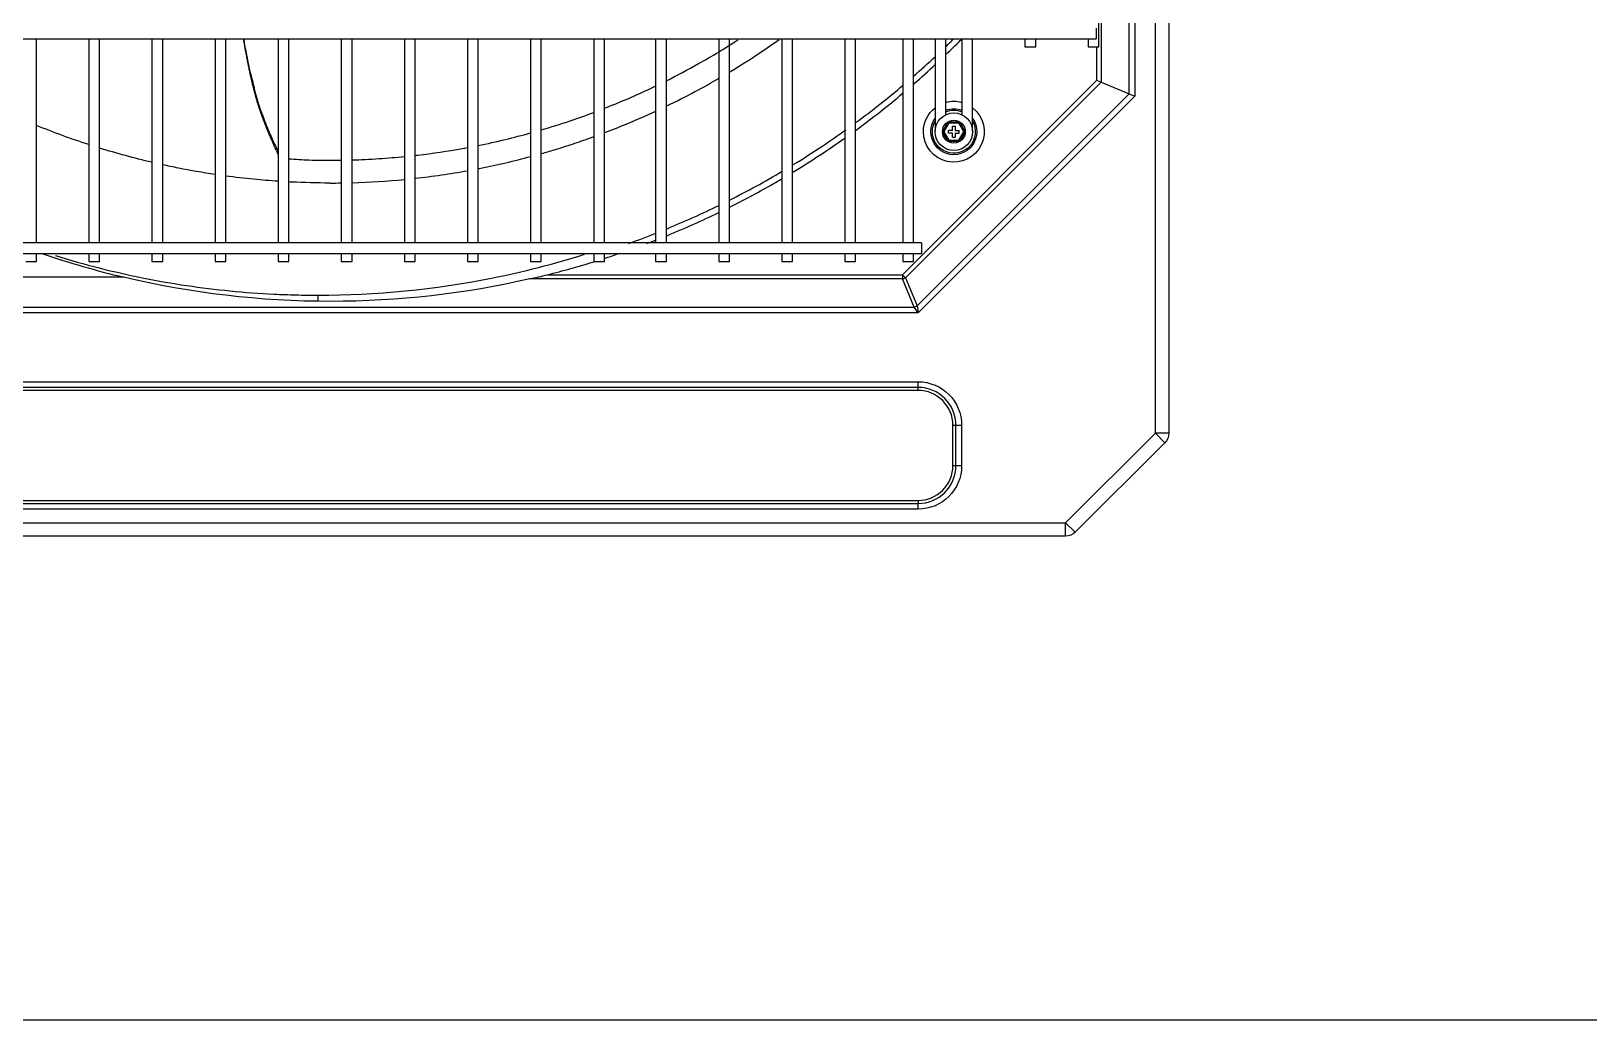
# Model space of a CAD drawing. Header units: millimetres. Extents: x 0 to 504600, y 0 to 118800.
# Drawn here: x 433233 to 433813, y 50320 to 50688 of the extents above; entities that cross this region are included whole.
import ezdxf

# ---------------------------------------------------------------- set-up
doc = ezdxf.new("R2010")
doc.units = ezdxf.units.MM
doc.header["$LTSCALE"] = 200
doc.layers.add('LG-AIRCON', color=240, linetype='Continuous')
doc.layers.add('PAD', color=5, linetype='Continuous')

# ---------------------------------------------------------------- blocks, each defined once
blk = doc.blocks.new('UXB1', base_point=(168674.67, -72229.04))
at = {"layer": 'LG-AIRCON', "color": 0}
for p, q in [((169288.54, -72188.83), (169288.54, -71507.37)), ((169293.54, -71507.37), (169293.54, -72188.83)), ((169278.82, -72062.34), (169278.82, -71574.19)), ((169280.94, -71572.66), (169280.94, -72063.22)), ((169267.49, -72044.9), (169267.49, -71590.98)), ((169268.34, -71950.89), (169268.34, -72058)), ((169266.49, -72037.91), (169266.49, -72039.9)), ((169266.49, -72039.9), (169266.49, -72041.9)), ((168081.96, -72041.9), (169266.49, -72041.9)), ((168871.91, -72117.89), (168871.91, -72041.9)), ((168891.41, -72041.9), (168891.41, -72117.89)), ((168895.41, -72117.89), (168895.41, -72041.9)), ((168914.9, -72041.9), (168914.9, -72117.89)), ((168918.9, -72117.89), (168918.9, -72041.9)), ((168938.4, -72041.9), (168938.4, -72117.89)), ((168942.4, -72117.89), (168942.4, -72041.9)), ((168961.9, -72041.9), (168961.9, -72117.89)), ((168965.9, -72117.89), (168965.9, -72041.9)), ((168985.39, -72041.9), (168985.39, -72117.89)), ((168989.39, -72117.89), (168989.39, -72041.9)), ((169008.89, -72041.9), (169008.89, -72117.89)), ((169012.89, -72117.89), (169012.89, -72041.9)), ((169032.38, -72041.9), (169032.38, -72117.89)), ((169036.38, -72117.89), (169036.38, -72041.9)), ((169055.88, -72041.9), (169055.88, -72117.89)), ((169059.88, -72117.89), (169059.88, -72041.9)), ((169079.38, -72041.9), (169079.38, -72117.89)), ((169083.38, -72117.89), (169083.38, -72041.9)), ((169102.44, -72041.9), (169102.44, -72117.89)), ((169106.44, -72117.89), (169106.44, -72041.9)), ((169125.94, -72041.9), (169125.94, -72117.89)), ((169129.94, -72117.89), (169129.94, -72041.9)), ((169149.44, -72041.9), (169149.44, -72117.89)), ((169153.44, -72117.89), (169153.44, -72041.9)), ((169172.93, -72041.9), (169172.93, -72117.89)), ((169176.93, -72117.89), (169176.93, -72041.9)), ((169194.5, -72041.9), (169194.5, -72117.89)), ((169198.5, -72117.89), (169198.5, -72041.9)), ((169206.5, -72041.9), (169206.5, -72053.25)), ((169210.5, -72053.25), (169210.5, -72041.9)), ((169216.49, -72041.9), (169216.49, -72053.25)), ((169220.49, -72053.25), (169220.49, -72041.9)), ((169239.99, -72041.9), (169239.99, -72044.9)), ((169239.99, -72044.9), (169243.99, -72044.9)), ((169243.99, -72044.9), (169243.99, -72041.9)), ((169263.49, -72041.9), (169263.49, -72044.9)), ((169263.49, -72044.9), (169267.49, -72044.9)), ((169266.79, -72057.36), (169266.79, -72044.9)), ((169194.36, -72129.78), (169266.79, -72057.36)), ((169268.34, -72058), (169195.46, -72130.88)), ((169206.5, -72053.25), (169206.5, -72056.08)), ((169206.5, -72056.08), (169206.5, -72059.73)), ((169206.5, -72056.08), (169206.5, -72056.08)), ((169210.5, -72056.08), (169210.5, -72053.25)), ((169210.5, -72059.73), (169210.5, -72056.08)), ((169216.49, -72053.25), (169216.49, -72056.07)), ((169216.49, -72056.07), (169216.49, -72059.73)), ((169220.49, -72056.07), (169220.49, -72053.25)), ((169220.49, -72059.73), (169220.49, -72056.07)), ((169266.79, -72057.36), (169268.34, -72058)), ((169268.34, -72058), (169278.82, -72062.34)), ((169199.8, -72141.36), (169278.82, -72062.34)), ((169280.94, -72063.22), (169200.23, -72143.93)), ((169206.5, -72059.73), (169206.5, -72059.73)), ((169206.5, -72059.73), (169206.5, -72062.56)), ((169206.5, -72062.56), (169206.5, -72076.33)), ((169210.5, -72062.56), (169210.5, -72059.73)), ((169210.5, -72070.16), (169210.5, -72062.56)), ((169216.49, -72059.73), (169216.49, -72062.56)), ((169216.49, -72062.56), (169216.49, -72070.16)), ((169220.49, -72062.56), (169220.49, -72059.73)), ((169220.49, -72076.33), (169220.49, -72062.56)), ((169278.82, -72062.34), (169280.94, -72063.22)), ((169209.25, -72076.49), (169211.37, -72072.81)), ((169211.66, -72073.31), (169209.82, -72076.49)), ((169211.37, -72072.81), (169215.62, -72072.81)), ((169211.37, -72072.81), (169211.66, -72073.31)), ((169213, -72075.99), (169211.5, -72075.99)), ((169211.5, -72076.99), (169211.5, -72075.99)), ((169215.33, -72073.31), (169211.66, -72073.31)), ((169213, -72074.49), (169214, -72074.49)), ((169213, -72075.99), (169213, -72074.49)), ((169214, -72074.49), (169214, -72075.99)), ((169214, -72075.99), (169215.5, -72075.99)), ((169215.33, -72073.31), (169215.62, -72072.81)), ((169217.17, -72076.49), (169215.33, -72073.31)), ((169215.5, -72076.99), (169215.5, -72075.99)), ((169215.62, -72072.81), (169217.75, -72076.49)), ((169211.37, -72080.17), (169209.25, -72076.49)), ((169209.25, -72076.49), (169209.82, -72076.49)), ((169209.82, -72076.49), (169211.66, -72079.67)), ((169211.37, -72080.17), (169211.66, -72079.67)), ((169215.62, -72080.17), (169211.37, -72080.17)), ((169213, -72076.99), (169211.5, -72076.99)), ((169211.66, -72079.67), (169215.33, -72079.67)), ((169213, -72078.49), (169213, -72076.99)), ((169213, -72078.49), (169214, -72078.49)), ((169214, -72076.99), (169214, -72078.49)), ((169214, -72076.99), (169215.5, -72076.99)), ((169215.33, -72079.67), (169217.17, -72076.49)), ((169215.33, -72079.67), (169215.62, -72080.17)), ((169217.75, -72076.49), (169215.62, -72080.17)), ((169217.17, -72076.49), (169217.75, -72076.49)), ((169201.5, -72117.89), (168146.95, -72117.89)), ((168146.95, -72121.89), (169201.5, -72121.89)), ((168871.91, -72124.89), (168871.91, -72121.89)), ((168891.41, -72121.89), (168891.41, -72124.89)), ((168895.41, -72124.89), (168895.41, -72121.89)), ((168914.9, -72121.89), (168914.9, -72124.89)), ((168918.9, -72124.89), (168918.9, -72121.89)), ((168938.4, -72121.89), (168938.4, -72124.89)), ((168942.4, -72124.89), (168942.4, -72121.89)), ((168961.9, -72121.89), (168961.9, -72124.89)), ((168965.9, -72124.89), (168965.9, -72121.89)), ((168985.39, -72121.89), (168985.39, -72124.89)), ((168989.39, -72124.89), (168989.39, -72121.89)), ((169008.89, -72121.89), (169008.89, -72124.89)), ((169012.89, -72124.89), (169012.89, -72121.89)), ((169032.38, -72121.89), (169032.38, -72124.89)), ((169036.38, -72124.89), (169036.38, -72121.89)), ((169055.88, -72121.89), (169055.88, -72124.89)), ((169059.88, -72124.89), (169059.88, -72121.89)), ((169079.38, -72121.89), (169079.38, -72124.89)), ((169083.38, -72124.89), (169083.38, -72121.89)), ((169102.44, -72121.89), (169102.44, -72124.89)), ((169106.44, -72124.89), (169106.44, -72121.89)), ((169125.94, -72121.89), (169125.94, -72124.89)), ((169129.94, -72124.89), (169129.94, -72121.89)), ((169149.44, -72121.89), (169149.44, -72124.89)), ((169153.44, -72124.89), (169153.44, -72121.89)), ((169172.93, -72121.89), (169172.93, -72124.89)), ((169176.93, -72124.89), (169176.93, -72121.89)), ((169194.5, -72121.89), (169194.5, -72124.89)), ((169198.5, -72124.89), (169198.5, -72121.89)), ((169201.5, -72117.89), (169201.5, -72119.89)), ((169201.5, -72119.89), (169201.5, -72121.89)), ((168867.91, -72124.89), (168871.91, -72124.89)), ((168891.41, -72124.89), (168895.41, -72124.89)), ((168914.9, -72124.89), (168918.9, -72124.89)), ((168938.4, -72124.89), (168942.4, -72124.89)), ((168961.9, -72124.89), (168965.9, -72124.89)), ((168985.39, -72124.89), (168989.39, -72124.89)), ((169008.89, -72124.89), (169012.89, -72124.89)), ((169032.38, -72124.89), (169036.38, -72124.89)), ((169055.88, -72124.89), (169059.88, -72124.89)), ((169079.38, -72124.89), (169083.38, -72124.89)), ((169102.44, -72124.89), (169106.44, -72124.89)), ((169125.94, -72124.89), (169129.94, -72124.89)), ((169149.44, -72124.89), (169153.44, -72124.89)), ((169172.93, -72124.89), (169176.93, -72124.89)), ((169194.5, -72124.89), (169198.5, -72124.89)), ((168904.43, -72130.69), (168796.21, -72130.69)), ((169194.36, -72131.34), (169055.6, -72131.34)), ((169062.09, -72129.78), (169194.36, -72129.78)), ((169194.36, -72129.78), (169194.36, -72131.34)), ((169194.36, -72129.78), (169195.46, -72130.88)), ((169198.7, -72141.81), (169194.36, -72131.34)), ((169195.46, -72130.88), (169199.8, -72141.36)), ((169200.23, -72143.93), (168148.66, -72143.93)), ((168150.18, -72141.81), (169198.7, -72141.81)), ((169200.23, -72143.93), (169198.7, -72141.81)), ((169199.8, -72141.36), (169200.23, -72143.93)), ((168148.72, -72169.6), (169200.16, -72169.6)), ((169200.16, -72171.73), (168148.72, -72171.73)), ((169200.16, -72172.85), (168148.72, -72172.85)), ((169200.16, -72171.73), (169200.16, -72169.6)), ((169200.16, -72172.85), (169200.16, -72171.73)), ((169213.16, -72200.84), (169213.16, -72185.85)), ((169213.16, -72185.85), (169214.28, -72185.85)), ((169214.28, -72200.84), (169214.28, -72185.85)), ((169214.28, -72185.85), (169216.4, -72185.85)), ((169216.4, -72185.85), (169216.4, -72200.84)), ((169255.13, -72222.16), (169288.54, -72188.83)), ((169292.07, -72192.36), (169288.54, -72188.83)), ((169293.54, -72188.83), (169288.54, -72188.83)), ((169292.07, -72192.36), (169258.67, -72225.69)), ((169213.16, -72200.84), (169214.28, -72200.84)), ((169214.28, -72200.84), (169216.4, -72200.84)), ((168148.72, -72213.84), (169200.16, -72213.84)), ((168148.72, -72214.96), (169200.16, -72214.96)), ((169200.16, -72213.84), (169200.16, -72214.96)), ((169200.16, -72217.08), (169200.16, -72214.96)), ((169200.16, -72217.08), (168148.72, -72217.08)), ((168094.22, -72222.16), (169255.13, -72222.16)), ((169255.13, -72227.16), (169255.13, -72222.16)), ((169258.67, -72225.69), (169255.13, -72222.16)), ((169255.13, -72227.16), (168094.22, -72227.16))]:
    blk.add_line(p, q, dxfattribs=at)
for radius in [7, 4.25, 4.25]:
    blk.add_circle((169213.5, -72076.49), radius, dxfattribs=at)
at = {"layer": 'LG-AIRCON', "color": 0, "extrusion": (0, 0, -1)}
for centre, radius, start, end in [((-169213.5, -72076.49), 11.33, 0, 51.86254), ((-169213.5, -72076.49), 11.33, 128.14308, 0), ((-169213.5, -72076.49), 11.33, 74.66068, 105.34505), ((-169213.5, -72076.49), 8.56, 69.51378, 110.49186), ((-169213.5, -72076.49), 8, 67.99492, 112.01069), ((-169213.5, -72076.49), 8.56, 0, 35.21806), ((-169213.5, -72076.49), 8.56, 144.78738, 0), ((-169213.5, -72076.49), 8, 0, 28.98565), ((-169213.5, -72076.49), 8, 151.01995, 0), ((-169200.16, -72185.85), 16.24, 90, 180), ((-169288.54, -72188.83), 5, 180, 225), ((-169200.16, -72200.84), 16.24, 180, 270), ((-169255.13, -72222.16), 5, 225, 270)]:
    blk.add_arc(centre, radius, start, end, dxfattribs=at)
at = {"layer": 'LG-AIRCON', "color": 0}
for centre, radius, start, end in [((169200.16, -72185.85), 14.12, 0, 90), ((169200.16, -72185.85), 13, 0, 90), ((169200.16, -72200.84), 14.12, 270, 0), ((169200.16, -72200.84), 13, 270, 0)]:
    blk.add_arc(centre, radius, start, end, dxfattribs=at)
for centre in [(169194.36, -72129.78), (169198.7, -72140.26)]:
    blk.add_ellipse(centre, major_axis=(2.03, 0.84), ratio=0.678598, start_param=4.438375, end_param=4.986403, dxfattribs=at)
for points, knots in [([(168948.91, -72041.9), (168948.91, -72041.91), (168948.99, -72042.36), (168949.13, -72043.24), (168949.36, -72044.53), (168949.56, -72045.66), (168949.79, -72046.92), (168949.99, -72048.03), (168950.25, -72049.4), (168950.47, -72050.49), (168950.74, -72051.84), (168950.96, -72052.92), (168951.21, -72054.12), (168951.45, -72055.18), (168951.71, -72056.37), (168951.99, -72057.56), (168952.24, -72058.61), (168952.49, -72059.66), (168952.76, -72060.7), (168953.03, -72061.73), (168953.3, -72062.75), (168953.58, -72063.75), (168953.87, -72064.74), (168954.15, -72065.69), (168954.45, -72066.68), (168954.76, -72067.64), (168955.04, -72068.47), (168955.31, -72069.29), (168955.64, -72070.22), (168955.97, -72071.14), (168956.26, -72071.93), (168956.56, -72072.71), (168956.86, -72073.48), (168957.2, -72074.34), (168957.5, -72075.08), (168957.8, -72075.8), (168958.05, -72076.41), (168958.31, -72077.02), (168958.59, -72077.7), (168958.88, -72078.36), (168959.16, -72079.02), (168959.39, -72079.53), (168959.63, -72080.09), (168959.83, -72080.54), (168960.06, -72081.08), (168960.24, -72081.49), (168960.44, -72081.96), (168960.63, -72082.38), (168960.78, -72082.73), (168960.94, -72083.1), (168961.01, -72083.26), (168961.03, -72083.3)], [0, 0, 0, 0, 0.000919, 0.026107, 0.051295, 0.076483, 0.093275, 0.126859, 0.143651, 0.177235, 0.194027, 0.227611, 0.244403, 0.269591, 0.294779, 0.319967, 0.345155, 0.361947, 0.387135, 0.412323, 0.429115, 0.454303, 0.479491, 0.496283, 0.521471, 0.546659, 0.563451, 0.580243, 0.605431, 0.630619, 0.647411, 0.664203, 0.689391, 0.706183, 0.731372, 0.748164, 0.764956, 0.781748, 0.79854, 0.823728, 0.84052, 0.857312, 0.874104, 0.890896, 0.907688, 0.92448, 0.941272, 0.958064, 0.974856, 0.991648, 1, 1, 1, 1]), ([(168949.02, -72041.9), (168949.03, -72041.98), (168949.12, -72042.56), (168949.29, -72043.66), (168949.63, -72045.65), (168950.25, -72048.54), (168950.69, -72050.87), (168951.46, -72054.38), (168952.1, -72056.42), (168952.61, -72058.79), (168953, -72060.59), (168953.47, -72062.41), (168953.91, -72063.88), (168954.19, -72064.83), (168954.46, -72065.74), (168954.87, -72066.97), (168955.47, -72068.77), (168956.68, -72072.18), (168958.2, -72075.92), (168959.76, -72079.5), (168960.65, -72081.28), (168961.19, -72082.41), (168961.51, -72083.28), (168961.59, -72084.21), (168961.68, -72084.66), (168961.7, -72084.85)], [0, 0, 0, 0, 0.005394, 0.035574, 0.066603, 0.130629, 0.243655, 0.266475, 0.346531, 0.38044, 0.417111, 0.456558, 0.498164, 0.521749, 0.531848, 0.564447, 0.595782, 0.649695, 0.782565, 0.838846, 0.88891, 0.914609, 0.933595, 0.963425, 1, 1, 1, 1]), ([(169106.49, -72057.51), (169110.49, -72055.5), (169119.46, -72050.74), (169128.33, -72045.39), (169133.21, -72042.23)], [0, 0, 0, 0, 0.44453, 1, 1, 1, 1]), ([(169130.11, -72054.18), (169133.88, -72051.91), (169137.59, -72049.56), (169143.68, -72045.5), (169146.08, -72043.84), (169148.46, -72042.15)], [0, 0, 0, 0, 0.601739, 0.601739, 1, 1, 1, 1]), ([(169106.59, -72066.91), (169110.12, -72065.2), (169113.61, -72063.43), (169120.1, -72059.96), (169123.12, -72058.29), (169126.1, -72056.55)], [0, 0, 0, 0, 0.531495, 0.531495, 1, 1, 1, 1]), ([(169083.39, -72067.79), (169087.14, -72066.32), (169093.51, -72063.66), (169099.86, -72060.73), (169102.48, -72059.47)], [0, 0, 0, 0, 0.58808, 1, 1, 1, 1]), ([(169059.87, -72075.83), (169063.44, -72074.78), (169069.95, -72072.74), (169076.45, -72070.42), (169079.38, -72069.33)], [0, 0, 0, 0, 0.549857, 1, 1, 1, 1]), ([(169083.48, -72076.84), (169086.19, -72075.82), (169088.87, -72074.75), (169095.26, -72072.11), (169098.94, -72070.49), (169102.58, -72068.8)], [0, 0, 0, 0, 0.416753, 0.416753, 1, 1, 1, 1]), ([(169153.69, -72088.77), (169157.43, -72086.48), (169161.11, -72084.13), (169167.6, -72079.79), (169170.43, -72077.83), (169173.23, -72075.82)], [0, 0, 0, 0, 0.558497, 0.558497, 1, 1, 1, 1]), ([(169036.38, -72081.62), (169039.75, -72080.95), (169046.25, -72079.51), (169052.75, -72077.83), (169055.87, -72076.97)], [0, 0, 0, 0, 0.520178, 1, 1, 1, 1]), ([(169059.94, -72084.63), (169061.54, -72084.18), (169063.14, -72083.71), (169067, -72082.54), (169069.26, -72081.83), (169073.77, -72080.34), (169076.02, -72079.57), (169078.67, -72078.62), (169079.08, -72078.47), (169079.5, -72078.32)], [0, 0, 0, 0, 0.243898, 0.243898, 0.590099, 0.590099, 0.9363, 0.9363, 1, 1, 1, 1]), ([(168961.12, -72083.51), (168961.29, -72083.82), (168961.59, -72084.36), (168961.81, -72084.74), (168961.9, -72084.9)], [0, 0, 0, 0, 0.532534, 1, 1, 1, 1]), ([(168965.91, -72086.55), (168968.39, -72086.77), (168973.75, -72087.12), (168980.22, -72087.16), (168984.24, -72087.11), (168985.41, -72087.09)], [0, 0, 0, 0, 0.37572, 0.818355, 1, 1, 1, 1]), ([(168989.41, -72087), (168991.05, -72086.96), (168996.04, -72086.77), (169002.53, -72086.34), (169007.37, -72085.9), (169008.89, -72085.75)], [0, 0, 0, 0, 0.252208, 0.764491, 1, 1, 1, 1]), ([(169012.89, -72085.32), (169013.23, -72085.28), (169019.1, -72084.6), (169025.6, -72083.64), (169031.76, -72082.51), (169032.39, -72082.4)], [0, 0, 0, 0, 0.051596, 0.904233, 1, 1, 1, 1]), ([(169036.39, -72090.26), (169036.7, -72090.2), (169037.01, -72090.14), (169043.57, -72088.84), (169049.78, -72087.39), (169055.96, -72085.73)], [0, 0, 0, 0, 0.0469, 0.0469, 1, 1, 1, 1]), ([(168938.35, -72092.43), (168933.8, -72091.75), (168929.28, -72090.96), (168922.79, -72089.67), (168920.82, -72089.25), (168918.85, -72088.82)], [0, 0, 0, 0, 0.694891, 0.694891, 1, 1, 1, 1]), ([(168961.87, -72094.97), (168958.84, -72094.77), (168955.82, -72094.52), (168949.31, -72093.87), (168945.83, -72093.47), (168942.35, -72093)], [0, 0, 0, 0, 0.464066, 0.464066, 1, 1, 1, 1]), ([(168981.1, -72095.61), (168976.32, -72095.61), (168971.65, -72095.49), (168966.58, -72095.24), (168966.23, -72095.23), (168965.88, -72095.21)], [0, 0, 0, 0, 0.930665, 0.930665, 1, 1, 1, 1]), ([(169130.04, -72104.57), (169135.17, -72102), (169140.22, -72099.3), (169146.61, -72095.67), (169148.04, -72094.84), (169149.47, -72094)], [0, 0, 0, 0, 0.775009, 0.775009, 1, 1, 1, 1]), ([(169106.54, -72112.7), (169106.82, -72112.58), (169107.11, -72112.46), (169113.64, -72109.76), (169119.84, -72106.97), (169125.96, -72103.98)], [0, 0, 0, 0, 0.043139, 0.043139, 1, 1, 1, 1]), ([(168976.67, -72137.37), (168998.41, -72137.39), (169020.23, -72135.23), (169053.08, -72128.69), (169064.64, -72125.73), (169076.01, -72122.15)], [0, 0, 0, 0, 0.642828, 0.642828, 1, 1, 1, 1]), ([(168878.92, -72122.64), (168889.74, -72125.99), (168900.71, -72128.77), (168922.42, -72133.11), (168933.17, -72134.71), (168949.45, -72136.31), (168954.89, -72136.71), (168963.05, -72137.11), (168965.77, -72137.21), (168971.22, -72137.34), (168973.98, -72137.38), (168976.67, -72137.37)], [0, 0, 0, 0, 0.344826, 0.344826, 0.672413, 0.672413, 0.836207, 0.836207, 0.918103, 0.918103, 1, 1, 1, 1])]:
    blk.add_open_spline(points, degree=3, knots=knots, dxfattribs=at)
for points in [[(169210.6, -72044.69), (169211.54, -72043.78), (169212.47, -72042.87), (169213.4, -72041.95)], [(169210.66, -72047.67), (169212.41, -72045.99), (169214.14, -72044.29), (169215.86, -72042.57)], [(169215.86, -72042.57), (169216.07, -72042.37), (169216.28, -72042.16), (169216.49, -72041.95)], [(169198.5, -72055.82), (169201.25, -72053.41), (169203.96, -72050.96), (169206.63, -72048.47)], [(169198.63, -72058.66), (169201.36, -72056.29), (169204.05, -72053.87), (169206.71, -72051.4)], [(169177.07, -72075.87), (169183.03, -72071.51), (169188.84, -72066.95), (169194.51, -72062.18)], [(169177.12, -72073), (169183.1, -72068.59), (169188.92, -72063.99), (169194.59, -72059.19)], [(168891.33, -72081.3), (168884.76, -72079.15), (168878.28, -72076.77), (168871.88, -72074.16)], [(169153.55, -72091.57), (169160.18, -72087.54), (169166.66, -72083.29), (169172.97, -72078.81)], [(168914.83, -72087.9), (168908.28, -72086.36), (168901.8, -72084.58), (168895.38, -72082.59)], [(169012.91, -72093.85), (169019.45, -72093.13), (169025.96, -72092.18), (169032.42, -72091.01)], [(169130.01, -72101.97), (169136.65, -72098.62), (169143.18, -72095.04), (169149.58, -72091.25)], [(168981.1, -72095.61), (168982.53, -72095.61), (168983.96, -72095.6), (168985.4, -72095.58)], [(168989.4, -72095.49), (168995.93, -72095.3), (169002.43, -72094.89), (169008.89, -72094.27)], [(169106.6, -72115.22), (169113.14, -72112.55), (169119.62, -72109.66), (169125.99, -72106.57)], [(169092.49, -72118.09), (169095.84, -72116.89), (169099.18, -72115.64), (169102.5, -72114.32)], [(168874.27, -72121.99), (168884.12, -72125.35), (168894.17, -72128.25), (168904.43, -72130.69)], [(169083.48, -72123.66), (169085.06, -72123.15), (169086.62, -72122.63), (169088.19, -72122.09)], [(169099.19, -72118.13), (169100.32, -72117.7), (169101.45, -72117.27), (169102.57, -72116.83)], [(169062.09, -72129.78), (169067.95, -72128.32), (169073.75, -72126.7), (169079.49, -72124.92)], [(168981.39, -72139.69), (168955.03, -72139.72), (168929.39, -72136.63), (168904.43, -72130.69)], [(169055.6, -72131.34), (169031.49, -72136.86), (169006.77, -72139.72), (168981.39, -72139.69)], [(169055.6, -72131.34), (169057.74, -72130.85), (169059.92, -72130.33), (169062.09, -72129.78)], [(168976.67, -72137.37), (168976.67, -72137.95), (168976.67, -72138.78), (168976.67, -72139.68)]]:
    blk.add_open_spline(points, degree=3, dxfattribs=at)

msp = doc.modelspace()

# ---------------------------------------------------------------- linework, layer by layer
at = {"layer": 'PAD'}
msp.add_lwpolyline([(430699.72, 52719.58), (430699.72, 50319.58), (435499.39, 50319.58), (435499.39, 52719.58)], close=True, dxfattribs=at)

# ---------------------------------------------------------------- block references
at = {"layer": 'LG-AIRCON', "color": 7}
msp.add_blockref('UXB1', (433037.69, 50497.81), dxfattribs=at)

doc.saveas('drawing.dxf')
